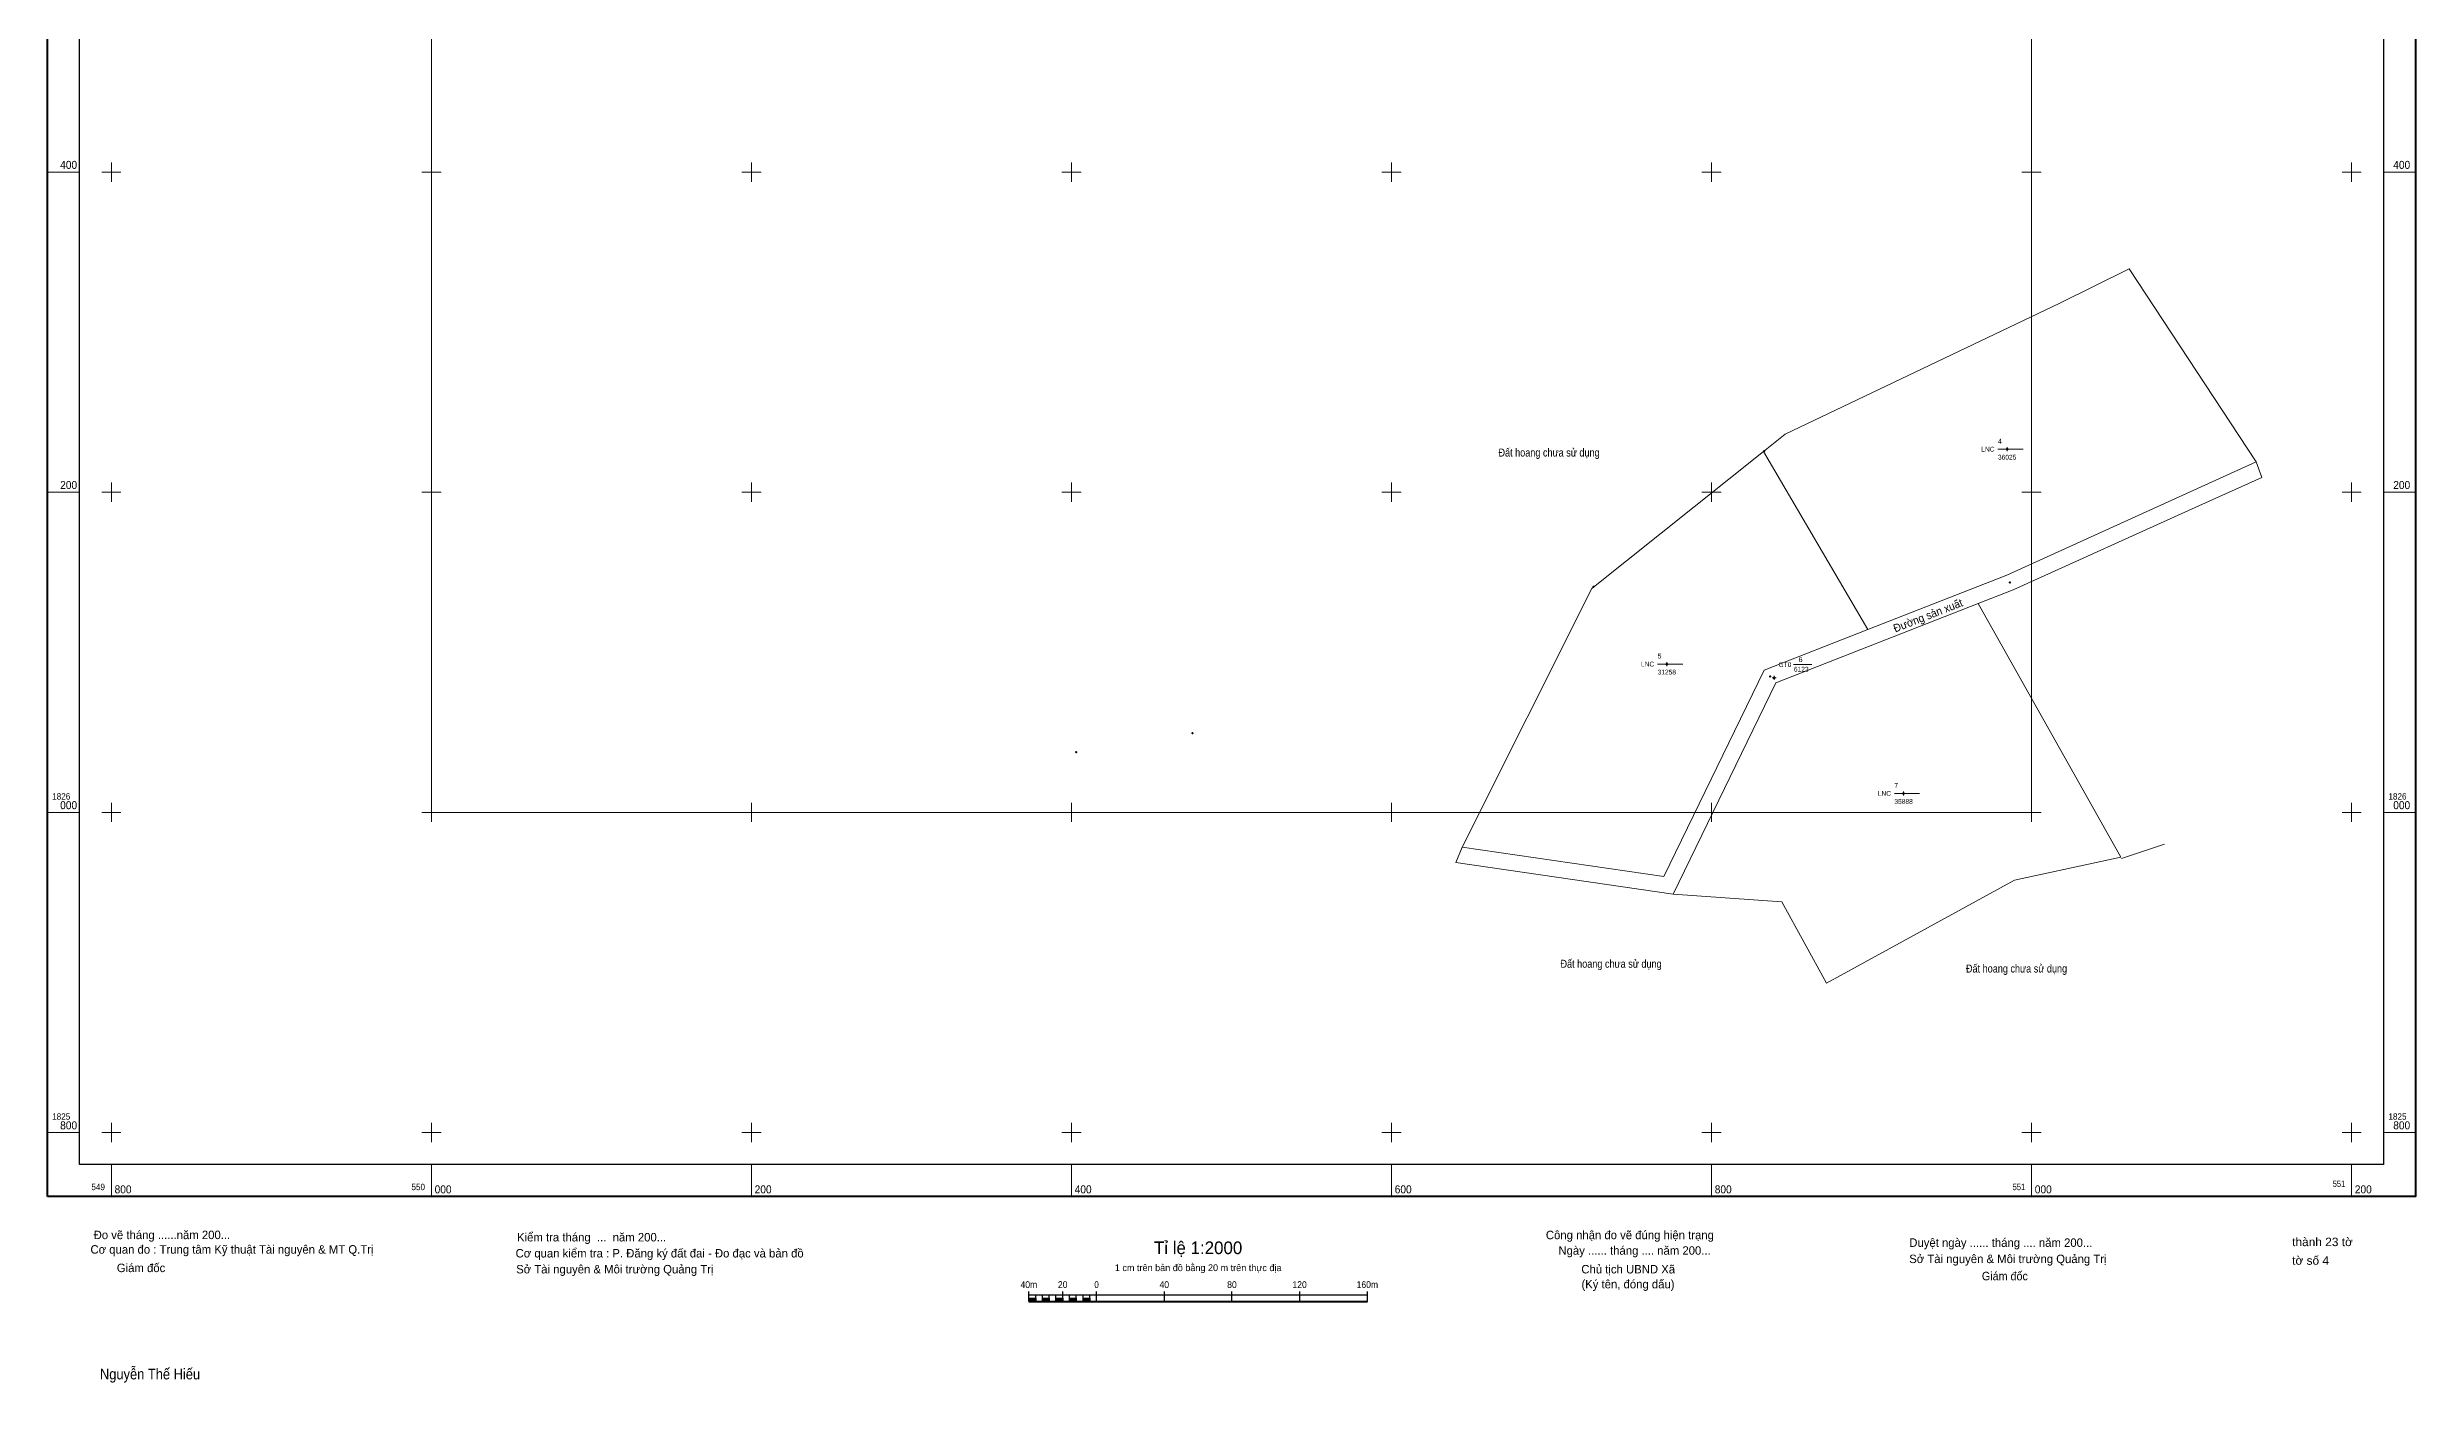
# Model space of a CAD drawing. Header units: metres. Extents: x 549760 to 551240, y 1825644 to 1827312.
# Drawn here: x 549760 to 551240, y 1825644 to 1826478 of the extents above; entities that cross this region are included whole.
import ezdxf
from ezdxf.enums import TextEntityAlignment as Align

# ---------------------------------------------------------------- set-up
doc = ezdxf.new("R2010")
doc.units = ezdxf.units.M
doc.header["$LTSCALE"] = 2
for name, color, linetype, lineweight in [('1', 7, 'Continuous', 13), ('10', 7, 'Continuous', 13), ('23', 7, 'Continuous', 13), ('50', 7, 'Continuous', 13), ('51', 7, 'Continuous', 13), ('63', 7, 'Continuous', 13)]:
    doc.layers.add(name, color=color, linetype=linetype, lineweight=lineweight)

msp = doc.modelspace()

# ---------------------------------------------------------------- hatches: boundary and pattern name
at = {"layer": '10'}
for points in [[(550832.863, 1826225.59, 1), (550832.713, 1826225.59, 1)], [(550986.575, 1826143.63, 1), (550986.425, 1826143.63, 1)], [(550986.575, 1826143.63, 1), (550986.425, 1826143.63, 1)], [(550986.575, 1826143.63, 1), (550986.425, 1826143.63, 1)], [(550986.575, 1826143.63, 1), (550986.425, 1826143.63, 1)], [(550986.575, 1826143.63, 1), (550986.425, 1826143.63, 1)], [(550726.271, 1826140.992, 1), (550726.121, 1826140.992, 1)], [(550836.655, 1826084.93, 1), (550836.505, 1826084.93, 1)], [(550836.655, 1826084.93, 1), (550836.505, 1826084.93, 1)], [(550836.655, 1826084.93, 1), (550836.505, 1826084.93, 1)], [(550836.655, 1826084.93, 1), (550836.505, 1826084.93, 1)], [(550836.655, 1826084.93, 1), (550836.505, 1826084.93, 1)], [(550475.625, 1826049.44, 1), (550475.475, 1826049.44, 1)], [(550475.625, 1826049.44, 1), (550475.475, 1826049.44, 1)], [(550475.625, 1826049.44, 1), (550475.475, 1826049.44, 1)], [(550475.625, 1826049.44, 1), (550475.475, 1826049.44, 1)], [(550475.625, 1826049.44, 1), (550475.475, 1826049.44, 1)], [(550475.625, 1826049.44, 1), (550475.475, 1826049.44, 1)], [(550475.625, 1826049.44, 1), (550475.475, 1826049.44, 1)], [(550403.075, 1826037.67, 1), (550402.925, 1826037.67, 1)], [(550403.075, 1826037.67, 1), (550402.925, 1826037.67, 1)], [(550403.075, 1826037.67, 1), (550402.925, 1826037.67, 1)], [(550403.075, 1826037.67, 1), (550402.925, 1826037.67, 1)], [(550403.075, 1826037.67, 1), (550402.925, 1826037.67, 1)]]:
    msp.add_hatch(color=256, dxfattribs=at).paths.add_polyline_path(points)
at = {"layer": '51'}
for points in [[(550984.85, 1826226.88, 1), (550984.55, 1826226.88, 1)], [(550772.17, 1826092.65, 1), (550771.87, 1826092.65, 1)], [(550839.34, 1826083.97, 1), (550839.04, 1826083.97, 1)], [(550920.15, 1826011.86, 1), (550919.85, 1826011.86, 1)]]:
    msp.add_hatch(color=256, dxfattribs=at).paths.add_polyline_path(points)
at = {"layer": '63'}
for points in [[(550373.37, 1825694.45), (550373.37, 1825696.59), (550377.65, 1825696.59), (550377.65, 1825694.45)], [(550381.87, 1825694.45), (550381.87, 1825696.59), (550386.07, 1825696.59), (550386.07, 1825694.45)], [(550390.29, 1825694.45), (550390.29, 1825696.59), (550394.57, 1825696.59), (550394.57, 1825694.45)], [(550398.77, 1825694.45), (550398.77, 1825696.59), (550403.01, 1825696.59), (550403.01, 1825694.45)], [(550407.27, 1825694.45), (550407.27, 1825696.59), (550411.49, 1825696.59), (550411.49, 1825694.45)]]:
    msp.add_hatch(color=256, dxfattribs=at).paths.add_polyline_path(points)

# ---------------------------------------------------------------- linework, layer by layer
at = {"layer": '1'}
msp.add_line((551056.18, 1825971.1), (551083.01, 1825980.06), dxfattribs=at)
at = {"layer": '10'}
for p, q in [((551060.97, 1826339.51), (551017.55, 1826318.17)), ((551060.97, 1826339.51), (551140.26, 1826218.97)), ((550832.48, 1826225.59), (550832.17, 1826225.59)), ((550832.79, 1826226.21), (550832.79, 1826225.9)), ((550832.79, 1826225.28), (550832.79, 1826224.97)), ((550833.41, 1826225.59), (550833.1, 1826225.59)), ((551140.26, 1826218.97), (551143.87, 1826209.29)), ((550986.19, 1826143.63), (550985.88, 1826143.63)), ((550986.19, 1826143.63), (550985.88, 1826143.63)), ((550986.19, 1826143.63), (550985.88, 1826143.63)), ((550986.19, 1826143.63), (550985.88, 1826143.63)), ((550986.19, 1826143.63), (550985.88, 1826143.63)), ((550986.5, 1826144.25), (550986.5, 1826143.94)), ((550986.5, 1826144.25), (550986.5, 1826143.94)), ((550986.5, 1826144.25), (550986.5, 1826143.94)), ((550986.5, 1826144.25), (550986.5, 1826143.94)), ((550986.5, 1826144.25), (550986.5, 1826143.94)), ((550986.5, 1826143.32), (550986.5, 1826143.01)), ((550986.5, 1826143.32), (550986.5, 1826143.01)), ((550986.5, 1826143.32), (550986.5, 1826143.01)), ((550986.5, 1826143.32), (550986.5, 1826143.01)), ((550986.5, 1826143.32), (550986.5, 1826143.01)), ((550987.12, 1826143.63), (550986.81, 1826143.63)), ((550987.12, 1826143.63), (550986.81, 1826143.63)), ((550987.12, 1826143.63), (550986.81, 1826143.63)), ((550987.12, 1826143.63), (550986.81, 1826143.63)), ((550987.12, 1826143.63), (550986.81, 1826143.63)), ((550725.89, 1826140.99), (550725.58, 1826140.99)), ((550726.2, 1826141.61), (550726.2, 1826141.3)), ((550726.2, 1826140.68), (550726.2, 1826140.37)), ((550726.82, 1826140.99), (550726.51, 1826140.99)), ((551055.81, 1825971.98), (550966.63, 1826130.47)), ((550836.27, 1826084.93), (550835.96, 1826084.93)), ((550836.27, 1826084.93), (550835.96, 1826084.93)), ((550836.27, 1826084.93), (550835.96, 1826084.93)), ((550836.27, 1826084.93), (550835.96, 1826084.93)), ((550836.27, 1826084.93), (550835.96, 1826084.93)), ((550836.58, 1826085.55), (550836.58, 1826085.24)), ((550836.58, 1826085.55), (550836.58, 1826085.24)), ((550836.58, 1826085.55), (550836.58, 1826085.24)), ((550836.58, 1826085.55), (550836.58, 1826085.24)), ((550836.58, 1826085.55), (550836.58, 1826085.24)), ((550836.58, 1826084.62), (550836.58, 1826084.31)), ((550836.58, 1826084.62), (550836.58, 1826084.31)), ((550836.58, 1826084.62), (550836.58, 1826084.31)), ((550836.58, 1826084.62), (550836.58, 1826084.31)), ((550836.58, 1826084.62), (550836.58, 1826084.31)), ((550837.2, 1826084.93), (550836.89, 1826084.93)), ((550837.2, 1826084.93), (550836.89, 1826084.93)), ((550837.2, 1826084.93), (550836.89, 1826084.93)), ((550837.2, 1826084.93), (550836.89, 1826084.93)), ((550837.2, 1826084.93), (550836.89, 1826084.93)), ((550475.24, 1826049.44), (550474.93, 1826049.44)), ((550475.24, 1826049.44), (550474.93, 1826049.44)), ((550475.24, 1826049.44), (550474.93, 1826049.44)), ((550475.24, 1826049.44), (550474.93, 1826049.44)), ((550475.24, 1826049.44), (550474.93, 1826049.44)), ((550475.24, 1826049.44), (550474.93, 1826049.44)), ((550475.24, 1826049.44), (550474.93, 1826049.44)), ((550475.55, 1826050.06), (550475.55, 1826049.75)), ((550475.55, 1826050.06), (550475.55, 1826049.75)), ((550475.55, 1826050.06), (550475.55, 1826049.75)), ((550475.55, 1826050.06), (550475.55, 1826049.75)), ((550475.55, 1826050.06), (550475.55, 1826049.75)), ((550475.55, 1826050.06), (550475.55, 1826049.75)), ((550475.55, 1826050.06), (550475.55, 1826049.75)), ((550475.55, 1826049.13), (550475.55, 1826048.82)), ((550475.55, 1826049.13), (550475.55, 1826048.82)), ((550475.55, 1826049.13), (550475.55, 1826048.82)), ((550475.55, 1826049.13), (550475.55, 1826048.82)), ((550475.55, 1826049.13), (550475.55, 1826048.82)), ((550475.55, 1826049.13), (550475.55, 1826048.82)), ((550475.55, 1826049.13), (550475.55, 1826048.82)), ((550476.17, 1826049.44), (550475.86, 1826049.44)), ((550476.17, 1826049.44), (550475.86, 1826049.44)), ((550476.17, 1826049.44), (550475.86, 1826049.44)), ((550476.17, 1826049.44), (550475.86, 1826049.44)), ((550476.17, 1826049.44), (550475.86, 1826049.44)), ((550476.17, 1826049.44), (550475.86, 1826049.44)), ((550476.17, 1826049.44), (550475.86, 1826049.44)), ((550402.69, 1826037.67), (550402.38, 1826037.67)), ((550402.69, 1826037.67), (550402.38, 1826037.67)), ((550402.69, 1826037.67), (550402.38, 1826037.67)), ((550402.69, 1826037.67), (550402.38, 1826037.67)), ((550402.69, 1826037.67), (550402.38, 1826037.67)), ((550403, 1826038.29), (550403, 1826037.98)), ((550403, 1826038.29), (550403, 1826037.98)), ((550403, 1826038.29), (550403, 1826037.98)), ((550403, 1826038.29), (550403, 1826037.98)), ((550403, 1826038.29), (550403, 1826037.98)), ((550403, 1826037.36), (550403, 1826037.05)), ((550403, 1826037.36), (550403, 1826037.05)), ((550403, 1826037.36), (550403, 1826037.05)), ((550403, 1826037.36), (550403, 1826037.05)), ((550403, 1826037.36), (550403, 1826037.05)), ((550403.62, 1826037.67), (550403.31, 1826037.67)), ((550403.62, 1826037.67), (550403.31, 1826037.67)), ((550403.62, 1826037.67), (550403.31, 1826037.67)), ((550403.62, 1826037.67), (550403.31, 1826037.67)), ((550403.62, 1826037.67), (550403.31, 1826037.67))]:
    msp.add_line(p, q, dxfattribs=at)
for points in [[(551017.55, 1826318.17), (550846.07, 1826236.21), (550832.46, 1826225.37), (550897.75, 1826114.25)], [(550832.46, 1826225.37), (550725.18, 1826139.88), (550644.05, 1825978.35)], [(550897.75, 1826114.25), (550984.54, 1826148.23), (551140.26, 1826218.97)], [(550966.63, 1826130.47), (550988.46, 1826139.02), (551104.43, 1826191.46), (551143.87, 1826209.29)], [(550776.08, 1825948.97), (550840.23, 1826080.99), (550966.63, 1826130.47)], [(550644.05, 1825978.35), (550770.27, 1825959.93), (550832.93, 1826088.87), (550897.75, 1826114.25)], [(550644.05, 1825978.35), (550640.25, 1825968.79), (550776.08, 1825948.97)], [(550776.08, 1825948.97), (550843.95, 1825944.12), (550871.83, 1825893.25), (550989.23, 1825957.6), (551055.81, 1825971.98)]]:
    msp.add_lwpolyline(points, dxfattribs=at)
for centre, radius in [((550832.788, 1826225.59), 0.312), ((550832.788, 1826225.59), 0.075), ((550986.5, 1826143.63), 0.312), ((550986.5, 1826143.63), 0.312), ((550986.5, 1826143.63), 0.312), ((550986.5, 1826143.63), 0.312), ((550986.5, 1826143.63), 0.312), ((550986.5, 1826143.63), 0.075), ((550986.5, 1826143.63), 0.075), ((550986.5, 1826143.63), 0.075), ((550986.5, 1826143.63), 0.075), ((550986.5, 1826143.63), 0.075), ((550726.196, 1826140.992), 0.312), ((550726.196, 1826140.992), 0.075), ((550836.58, 1826084.93), 0.312), ((550836.58, 1826084.93), 0.312), ((550836.58, 1826084.93), 0.312), ((550836.58, 1826084.93), 0.312), ((550836.58, 1826084.93), 0.312), ((550836.58, 1826084.93), 0.075), ((550836.58, 1826084.93), 0.075), ((550836.58, 1826084.93), 0.075), ((550836.58, 1826084.93), 0.075), ((550836.58, 1826084.93), 0.075), ((550475.55, 1826049.44), 0.312), ((550475.55, 1826049.44), 0.312), ((550475.55, 1826049.44), 0.312), ((550475.55, 1826049.44), 0.312), ((550475.55, 1826049.44), 0.312), ((550475.55, 1826049.44), 0.312), ((550475.55, 1826049.44), 0.312), ((550475.55, 1826049.44), 0.075), ((550475.55, 1826049.44), 0.075), ((550475.55, 1826049.44), 0.075), ((550475.55, 1826049.44), 0.075), ((550475.55, 1826049.44), 0.075), ((550475.55, 1826049.44), 0.075), ((550475.55, 1826049.44), 0.075), ((550403, 1826037.67), 0.312), ((550403, 1826037.67), 0.312), ((550403, 1826037.67), 0.312), ((550403, 1826037.67), 0.312), ((550403, 1826037.67), 0.312), ((550403, 1826037.67), 0.075), ((550403, 1826037.67), 0.075), ((550403, 1826037.67), 0.075), ((550403, 1826037.67), 0.075), ((550403, 1826037.67), 0.075)]:
    msp.add_circle(centre, radius, dxfattribs=at)
at = {"layer": '23'}
for p, q in [((550000, 1826000), (550000, 1827000)), ((551000, 1826000), (551000, 1827000)), ((550000, 1826000), (551000, 1826000))]:
    msp.add_line(p, q, dxfattribs=at)
at = {"layer": '50'}
for p, q in [((550978.95, 1826226.88), (550994.7, 1826226.88)), ((550766.27, 1826092.65), (550782.02, 1826092.65)), ((550851.18, 1826092.31), (550862.68, 1826092.31)), ((550914.25, 1826011.86), (550930, 1826011.86))]:
    msp.add_line(p, q, dxfattribs=at)
at = {"layer": '51'}
for p, q in [((550984.07, 1826226.88), (550983.45, 1826226.88)), ((550984.7, 1826228.13), (550984.7, 1826227.5)), ((550984.7, 1826226.26), (550984.7, 1826225.63)), ((550985.95, 1826226.88), (550985.32, 1826226.88)), ((550771.4, 1826092.65), (550770.77, 1826092.65)), ((550772.02, 1826093.9), (550772.02, 1826093.28)), ((550772.02, 1826092.02), (550772.02, 1826091.4)), ((550773.27, 1826092.65), (550772.64, 1826092.65)), ((550838.56, 1826083.97), (550837.94, 1826083.97)), ((550839.19, 1826085.22), (550839.19, 1826084.6)), ((550839.19, 1826083.34), (550839.19, 1826082.72)), ((550840.44, 1826083.97), (550839.81, 1826083.97)), ((550919.38, 1826011.86), (550918.75, 1826011.86)), ((550920, 1826013.11), (550920, 1826012.48)), ((550920, 1826011.24), (550920, 1826010.61)), ((550921.25, 1826011.86), (550920.62, 1826011.86))]:
    msp.add_line(p, q, dxfattribs=at)
for points in [[(550984.7, 1826227.5), (550984.07, 1826226.88), (550984.7, 1826226.26), (550985.32, 1826226.88)], [(550772.02, 1826093.28), (550771.4, 1826092.65), (550772.02, 1826092.02), (550772.64, 1826092.65)], [(550839.19, 1826084.6), (550838.56, 1826083.97), (550839.19, 1826083.34), (550839.81, 1826083.97)], [(550920, 1826012.48), (550919.38, 1826011.86), (550920, 1826011.24), (550920.62, 1826011.86)]]:
    msp.add_lwpolyline(points, close=True, dxfattribs=at)
for centre in [(550984.7, 1826226.88), (550772.02, 1826092.65), (550839.19, 1826083.97), (550920, 1826011.86)]:
    msp.add_circle(centre, 0.15, dxfattribs=at)
at = {"layer": '63'}
for p, q in [((549760, 1826400), (549780, 1826400)), ((549794, 1826400), (549806, 1826400)), ((549800, 1826394), (549800, 1826406)), ((549994, 1826400), (550006, 1826400)), ((550000, 1826394), (550000, 1826406)), ((550194, 1826400), (550206, 1826400)), ((550200, 1826394), (550200, 1826406)), ((550394, 1826400), (550406, 1826400)), ((550400, 1826394), (550400, 1826406)), ((550594, 1826400), (550606, 1826400)), ((550600, 1826394), (550600, 1826406)), ((550794, 1826400), (550806, 1826400)), ((550800, 1826394), (550800, 1826406)), ((550994, 1826400), (551006, 1826400)), ((551000, 1826394), (551000, 1826406)), ((551194, 1826400), (551206, 1826400)), ((551200, 1826394), (551200, 1826406)), ((551220, 1826400), (551240, 1826400)), ((549800, 1826194), (549800, 1826206)), ((550000, 1826194), (550000, 1826206)), ((550200, 1826194), (550200, 1826206)), ((550400, 1826194), (550400, 1826206)), ((550600, 1826194), (550600, 1826206)), ((550800, 1826194), (550800, 1826206)), ((551000, 1826194), (551000, 1826206)), ((551200, 1826194), (551200, 1826206)), ((549760, 1826200), (549780, 1826200)), ((549794, 1826200), (549806, 1826200)), ((549994, 1826200), (550006, 1826200)), ((550194, 1826200), (550206, 1826200)), ((550394, 1826200), (550406, 1826200)), ((550594, 1826200), (550606, 1826200)), ((550794, 1826200), (550806, 1826200)), ((550994, 1826200), (551006, 1826200)), ((551194, 1826200), (551206, 1826200)), ((551220, 1826200), (551240, 1826200)), ((549760, 1826000), (549780, 1826000)), ((549794, 1826000), (549806, 1826000)), ((549800, 1825994), (549800, 1826006)), ((549994, 1826000), (550006, 1826000)), ((550000, 1825994), (550000, 1826006)), ((550194, 1826000), (550206, 1826000)), ((550200, 1825994), (550200, 1826006)), ((550394, 1826000), (550406, 1826000)), ((550400, 1825994), (550400, 1826006)), ((550594, 1826000), (550606, 1826000)), ((550600, 1825994), (550600, 1826006)), ((550794, 1826000), (550806, 1826000)), ((550800, 1825994), (550800, 1826006)), ((550994, 1826000), (551006, 1826000)), ((551000, 1825994), (551000, 1826006)), ((551194, 1826000), (551206, 1826000)), ((551200, 1825994), (551200, 1826006)), ((551220, 1826000), (551240, 1826000)), ((549800, 1825794), (549800, 1825806)), ((550000, 1825794), (550000, 1825806)), ((550200, 1825794), (550200, 1825806)), ((550400, 1825794), (550400, 1825806)), ((550600, 1825794), (550600, 1825806)), ((550800, 1825794), (550800, 1825806)), ((551000, 1825794), (551000, 1825806)), ((551200, 1825794), (551200, 1825806)), ((549760, 1825800), (549780, 1825800)), ((549794, 1825800), (549806, 1825800)), ((549994, 1825800), (550006, 1825800)), ((550194, 1825800), (550206, 1825800)), ((550394, 1825800), (550406, 1825800)), ((550594, 1825800), (550606, 1825800)), ((550794, 1825800), (550806, 1825800)), ((550994, 1825800), (551006, 1825800)), ((551194, 1825800), (551206, 1825800)), ((551220, 1825800), (551240, 1825800)), ((549800, 1825760), (549800, 1825780)), ((550000, 1825760), (550000, 1825780)), ((550200, 1825760), (550200, 1825780)), ((550400, 1825760), (550400, 1825780)), ((550600, 1825760), (550600, 1825780)), ((550800, 1825760), (550800, 1825780)), ((551000, 1825760), (551000, 1825780)), ((551200, 1825760), (551200, 1825780))]:
    msp.add_line(p, q, dxfattribs=at)
at = {"layer": '63', "lineweight": 25}
for p, q in [((550373.37, 1825694.45), (550373.37, 1825700.79)), ((550373.37, 1825698.69), (550584.95, 1825698.69)), ((550373.37, 1825694.45), (550373.37, 1825698.69)), ((550377.65, 1825694.45), (550377.65, 1825698.69)), ((550381.87, 1825694.45), (550381.87, 1825698.69)), ((550386.07, 1825694.45), (550386.07, 1825698.69)), ((550390.29, 1825694.45), (550390.29, 1825698.69)), ((550394.57, 1825694.45), (550394.57, 1825700.79)), ((550394.57, 1825694.45), (550394.57, 1825698.69)), ((550398.77, 1825694.45), (550398.77, 1825698.69)), ((550403.01, 1825694.45), (550403.01, 1825698.69)), ((550407.27, 1825694.45), (550407.27, 1825698.69)), ((550411.49, 1825694.45), (550411.49, 1825698.69)), ((550415.65, 1825694.45), (550415.65, 1825700.79)), ((550458.03, 1825694.45), (550458.03, 1825700.79)), ((550500.31, 1825694.45), (550500.31, 1825700.79)), ((550542.63, 1825694.45), (550542.63, 1825700.79)), ((550584.95, 1825694.45), (550584.95, 1825700.79))]:
    msp.add_line(p, q, dxfattribs=at)
at = {"layer": '63', "lineweight": 40}
msp.add_line((550373.37, 1825694.45), (550584.95, 1825694.45), dxfattribs=at)
msp.add_lwpolyline([(549760, 1825760), (549760, 1827240), (551240, 1827240), (551240, 1825760)], close=True, dxfattribs=at)
at = {"layer": '63', "lineweight": 25}
for points in [[(549780, 1825780), (549780, 1827220), (551220, 1827220), (551220, 1825780)], [(550373.37, 1825694.45), (550373.37, 1825696.59), (550377.65, 1825696.59), (550377.65, 1825694.45)], [(550381.87, 1825694.45), (550381.87, 1825696.59), (550386.07, 1825696.59), (550386.07, 1825694.45)], [(550390.29, 1825694.45), (550390.29, 1825696.59), (550394.57, 1825696.59), (550394.57, 1825694.45)], [(550398.77, 1825694.45), (550398.77, 1825696.59), (550403.01, 1825696.59), (550403.01, 1825694.45)], [(550407.27, 1825694.45), (550407.27, 1825696.59), (550411.49, 1825696.59), (550411.49, 1825694.45)]]:
    msp.add_lwpolyline(points, close=True, dxfattribs=at)

# ---------------------------------------------------------------- texts
at = {"layer": '1', "width": 0.85}
for p in [(550698.44, 1826222.3), (550737.19, 1825902.94), (550990.59, 1825899.96)]:
    msp.add_text('Đất hoang chưa sử dụng', height=5, dxfattribs=at).set_placement(p, align=Align.CENTER)
at = {"layer": '1', "width": 0.95}
msp.add_text('Đường sản xuất', height=5, rotation=21.378, dxfattribs=at).set_placement((550936.149, 1826120.692), align=Align.CENTER)
at = {"layer": '50', "width": 1.1}
for s, p in [('4', (550978.95, 1826230.38)), ('5', (550766.27, 1826096.15)), ('6', (550854.41, 1826093.92))]:
    msp.add_text(s, height=3, dxfattribs=at).set_placement(p)
at = {"layer": '50'}
for s, p in [('LNC', (550976.85, 1826225.38)), ('LNC', (550764.17, 1826091.15)), ('GT0', (550849.89, 1826090.81)), ('LNC', (550912.15, 1826010.36))]:
    msp.add_text(s, height=3, dxfattribs=at).set_placement(p, align=Align.RIGHT)
for s, p in [('36025', (550978.95, 1826220.38)), ('31258', (550766.27, 1826086.15)), ('6123', (550851.44, 1826087.95)), ('7', (550914.25, 1826015.36)), ('35888', (550914.25, 1826005.36))]:
    msp.add_text(s, height=3, dxfattribs=at).set_placement(p)
at = {"layer": '63'}
for s, height, width, p in [('400', 5, 0.95, (549768, 1826402)), ('400', 5, 0.95, (551226, 1826402)), ('200', 5, 0.95, (549768, 1826202)), ('200', 5, 0.95, (551226, 1826202)), ('1826', 4, 0.95, (549763, 1826008)), ('1826', 4, 0.95, (551223, 1826008)), ('000', 5, 0.95, (549768, 1826002)), ('000', 5, 0.95, (551226, 1826002)), ('1825', 4, 0.95, (549763, 1825808)), ('800', 5, 0.95, (549768, 1825802)), ('1825', 4, 0.95, (551223, 1825808)), ('800', 5, 0.95, (551226, 1825802)), ('800', 5, 0.95, (549802, 1825762)), ('000', 5, 0.95, (550002, 1825762)), ('200', 5, 0.95, (550202, 1825762)), ('400', 5, 0.95, (550402, 1825762)), ('600', 5, 0.95, (550602, 1825762)), ('800', 5, 0.95, (550802, 1825762)), ('000', 5, 0.95, (551002, 1825762)), ('200', 5, 0.95, (551202, 1825762)), ('thành 23 tờ', 5.29, 1.05, (551162.85, 1825729.04)), ('Giám đốc ', 5.29, 0.95, (550968.93, 1825707.7)), ('tờ số 4', 5.29, 1.05, (551162.85, 1825717.4)), ('Nguyễn Thế Hiếu', 6.68, 0.9, (549792.88, 1825645.79))]:
    msp.add_text(s, height=height, dxfattribs=dict(at, width=width)).set_placement(p)
for s, width, p in [('549', 0.95, (549796, 1825764)), ('550', 0.95, (549996, 1825764)), ('551', 0.85, (550996, 1825764)), ('551', 0.85, (551196, 1825766))]:
    msp.add_text(s, height=4, dxfattribs=dict(at, width=width)).set_placement(p, align=Align.RIGHT)
for s, height, p in [('Cơ quan đo : Trung tâm Kỹ thuật Tài nguyên & MT Q.Trị', 5.29, (549786.94, 1825724.33)), ('Đo vẽ tháng ......năm 200...', 5.29, (549788.92, 1825733.41)), ('Cơ quan kiểm tra : P. Đăng ký đất đai - Đo đạc và bản đồ', 5.29, (550052.62, 1825721.95)), ('Kiểm tra tháng  ...  năm 200...', 5.29, (550053.52, 1825731.97)), ('Công nhận đo vẽ đúng hiện trạng', 5.29, (550696.46, 1825733.36)), ('Ngày ...... tháng .... năm 200...', 5.29, (550704.32, 1825723.66)), ('Duyệt ngày ...... tháng .... năm 200...', 5.29, (550923.56, 1825728.58)), ('Giám đốc', 5.29, (549803.4, 1825712.81)), ('Sở Tài nguyên & Môi trường Quảng Trị', 5.29, (550052.98, 1825711.99)), ('Chủ tịch UBND Xã', 5.29, (550718.63, 1825711.98)), ('Sở Tài nguyên & Môi trường Quảng Trị', 5.29, (550923.53, 1825718.44)), ('(Ký tên, đóng dấu) ', 5.287, (550718.69, 1825702.66))]:
    msp.add_text(s, height=height, dxfattribs=at).set_placement(p)
for s, height, p in [('Tỉ lệ 1:2000', 7.902, (550479.13, 1825724.05)), ('1 cm trên bản đồ bằng 20 m trên thực địa', 4.232, (550479.18, 1825713.43))]:
    msp.add_text(s, height=height, dxfattribs=at).set_placement(p, align=Align.CENTER)
for s, height, width, p in [('40m', 4.232, 0.95, (550373.365, 1825702.89)), ('20', 4.232, 0.95, (550394.51, 1825702.89)), ('0', 4.23, 0.9, (550415.69, 1825702.89)), ('40', 4.232, 0.95, (550458.01, 1825702.89)), ('80', 4.232, 0.95, (550500.29, 1825702.89)), ('120', 4.232, 0.95, (550542.575, 1825702.89)), ('160m', 4.232, 0.95, (550584.905, 1825702.89))]:
    msp.add_text(s, height=height, dxfattribs=dict(at, width=width)).set_placement(p, align=Align.CENTER)

doc.saveas('drawing.dxf')
